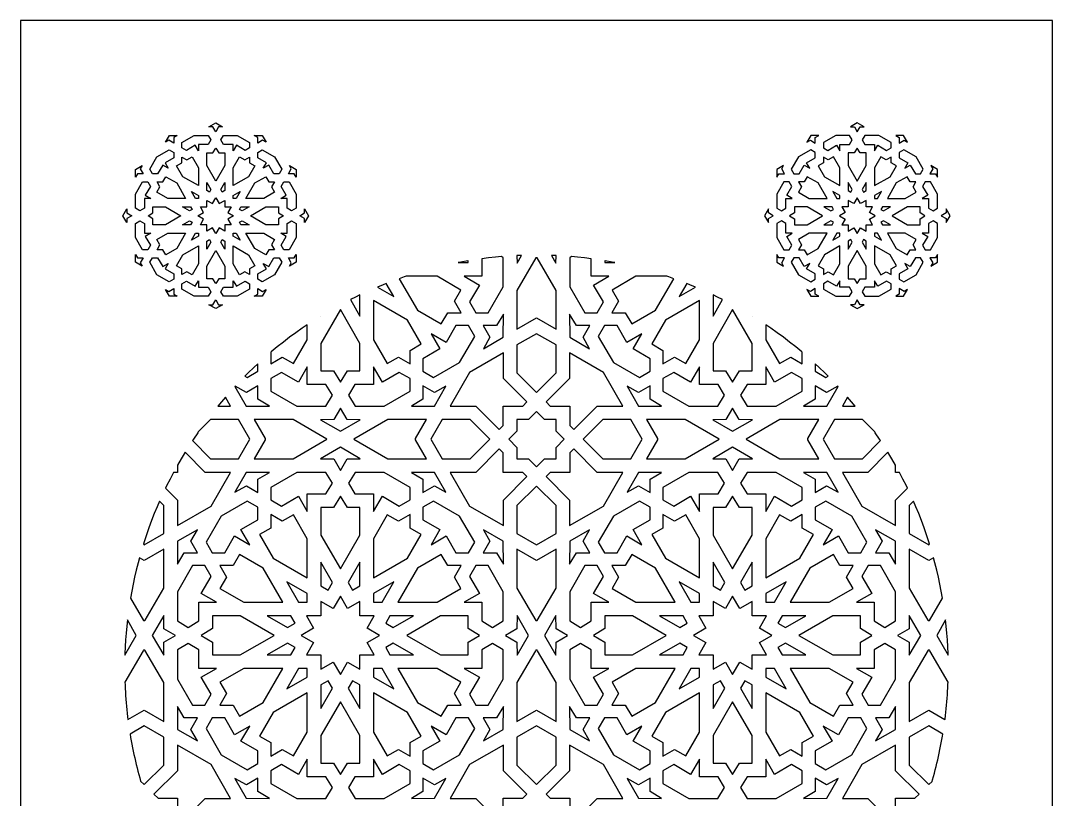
# Model space of a CAD drawing. Extents: x -302 to 302, y -785 to 785.
# Drawn here: x -302 to 302, y 328 to 785 of the extents above; entities that cross this region are included whole.
import ezdxf

# ---------------------------------------------------------------- set-up
doc = ezdxf.new("R2010")
doc.units = 0
doc.layers.add('LAYER_1', color=18, linetype='CONTINUOUS')

msp = doc.modelspace()

# ---------------------------------------------------------------- linework, layer by layer
at = {"layer": 'LAYER_1'}
for points in [[(-302.5, -785), (302.5, -785), (302.5, 785), (-302.5, 785)], [(-184.09, 722.7), (-186.42, 722.68), (-188.08, 719.81), (-189.74, 722.68), (-192.06, 722.7), (-188.08, 725)], [(184.09, 722.7), (186.42, 722.68), (188.08, 719.81), (189.74, 722.68), (192.06, 722.7), (188.08, 725)], [(-215.29, 717.71), (-210.68, 717.72), (-212.69, 716.53), (-212.69, 713.21), (-215.57, 714.87), (-217.59, 713.72)], [(-200.16, 711.91), (-205.3, 708.94), (-207.95, 710.47), (-207.95, 713.54), (-200.71, 717.72), (-192.63, 717.72), (-191, 715.05), (-192.62, 712.41), (-198.28, 712.41), (-198.28, 708.65)], [(-175.99, 711.91), (-177.88, 708.65), (-177.88, 712.41), (-183.54, 712.41), (-185.16, 715.05), (-183.52, 717.72), (-175.44, 717.72), (-168.2, 713.54), (-168.2, 710.47), (-170.86, 708.94)], [(-158.56, 713.72), (-160.59, 714.87), (-163.46, 713.21), (-163.46, 716.53), (-165.47, 717.72), (-160.86, 717.71)], [(158.56, 713.72), (160.59, 714.87), (163.46, 713.21), (163.46, 716.53), (165.47, 717.72), (160.86, 717.71)], [(175.99, 711.91), (177.88, 708.65), (177.88, 712.41), (183.54, 712.41), (185.16, 715.05), (183.52, 717.72), (175.44, 717.72), (168.2, 713.54), (168.2, 710.47), (170.86, 708.94)], [(200.16, 711.91), (205.3, 708.94), (207.95, 710.47), (207.95, 713.54), (200.71, 717.72), (192.63, 717.72), (191, 715.05), (192.62, 712.41), (198.28, 712.41), (198.28, 708.65)], [(215.29, 717.71), (210.68, 717.72), (212.69, 716.53), (212.69, 713.21), (215.57, 714.87), (217.59, 713.72)], [(-226.77, 697.84), (-222.58, 705.08), (-215.34, 709.27), (-212.69, 707.74), (-212.69, 704.66), (-217.82, 701.7), (-215.95, 698.45), (-219.2, 700.32), (-222.16, 695.19), (-225.24, 695.19)], [(-193.3, 700.03), (-193.3, 707.43), (-189.84, 707.43), (-188.08, 710.3), (-186.32, 707.43), (-182.85, 707.43), (-182.85, 700.03), (-188.08, 690.98)], [(-153.99, 695.19), (-156.96, 700.32), (-160.21, 698.45), (-158.33, 701.7), (-163.46, 704.66), (-163.46, 707.74), (-160.81, 709.27), (-153.57, 705.08), (-149.39, 697.84), (-150.92, 695.19)], [(153.99, 695.19), (156.96, 700.32), (160.21, 698.45), (158.33, 701.7), (163.46, 704.66), (163.46, 707.74), (160.81, 709.27), (153.57, 705.08), (149.39, 697.84), (150.92, 695.19)], [(193.3, 700.03), (193.3, 707.43), (189.84, 707.43), (188.08, 710.3), (186.32, 707.43), (182.85, 707.43), (182.85, 700.03), (188.08, 690.98)], [(226.77, 697.84), (222.58, 705.08), (215.34, 709.27), (212.69, 707.74), (212.69, 704.66), (217.82, 701.7), (215.95, 698.45), (219.2, 700.32), (222.16, 695.19), (225.24, 695.19)], [(-211.02, 699.88), (-207.95, 701.66), (-207.95, 705), (-205.05, 703.33), (-201.98, 705.11), (-198.28, 698.69), (-198.28, 688.25), (-207.33, 693.47)], [(-171.1, 703.33), (-168.2, 705), (-168.2, 701.66), (-165.13, 699.88), (-168.83, 693.47), (-177.88, 688.25), (-177.88, 698.69), (-174.17, 705.11)], [(171.1, 703.33), (168.2, 705), (168.2, 701.66), (165.13, 699.88), (168.83, 693.47), (177.88, 688.25), (177.88, 698.69), (174.17, 705.11)], [(211.02, 699.88), (207.95, 701.66), (207.95, 705), (205.05, 703.33), (201.98, 705.11), (198.28, 698.69), (198.28, 688.25), (207.33, 693.47)], [(-235.22, 693.18), (-235.21, 697.79), (-231.22, 700.09), (-232.37, 698.07), (-230.71, 695.19), (-234.03, 695.19)], [(-143.78, 698.07), (-144.93, 700.09), (-140.94, 697.79), (-140.93, 693.18), (-142.12, 695.19), (-145.44, 695.19)], [(143.78, 698.07), (144.93, 700.09), (140.94, 697.79), (140.93, 693.18), (142.12, 695.19), (145.44, 695.19)], [(235.22, 693.18), (235.21, 697.79), (231.22, 700.09), (232.37, 698.07), (230.71, 695.19), (234.03, 695.19)], [(-229.91, 680.78), (-229.91, 675.12), (-232.55, 673.5), (-235.22, 675.13), (-235.22, 683.21), (-231.04, 690.45), (-227.97, 690.45), (-226.44, 687.8), (-229.41, 682.66), (-226.15, 680.78)], [(-222.61, 684.48), (-220.83, 687.55), (-222.5, 690.45), (-219.16, 690.45), (-217.38, 693.52), (-210.97, 689.83), (-205.75, 680.78), (-216.19, 680.78)], [(-193.3, 685.37), (-193.3, 690.07), (-190.95, 686), (-191.81, 684.51)], [(-185.2, 686), (-182.85, 690.07), (-182.85, 685.37), (-184.34, 684.51)], [(-158.78, 693.52), (-157, 690.45), (-153.66, 690.45), (-155.33, 687.55), (-153.55, 684.48), (-159.96, 680.78), (-170.41, 680.78), (-165.18, 689.83)], [(-143.6, 673.5), (-146.24, 675.12), (-146.24, 680.78), (-150.01, 680.78), (-146.74, 682.66), (-149.71, 687.8), (-148.18, 690.45), (-145.11, 690.45), (-140.94, 683.21), (-140.94, 675.13)], [(143.6, 673.5), (146.24, 675.12), (146.24, 680.78), (150.01, 680.78), (146.74, 682.66), (149.71, 687.8), (148.18, 690.45), (145.11, 690.45), (140.94, 683.21), (140.94, 675.13)], [(158.78, 693.52), (157, 690.45), (153.66, 690.45), (155.33, 687.55), (153.55, 684.48), (159.96, 680.78), (170.41, 680.78), (165.18, 689.83)], [(185.2, 686), (182.85, 690.07), (182.85, 685.37), (184.34, 684.51)], [(193.3, 685.37), (193.3, 690.07), (190.95, 686), (191.81, 684.51)], [(222.61, 684.48), (220.83, 687.55), (222.5, 690.45), (219.16, 690.45), (217.38, 693.52), (210.97, 689.83), (205.75, 680.78), (216.19, 680.78)], [(229.91, 680.78), (229.91, 675.12), (232.55, 673.5), (235.22, 675.13), (235.22, 683.21), (231.04, 690.45), (227.97, 690.45), (226.44, 687.8), (229.41, 682.66), (226.15, 680.78)], [(-198.28, 680.78), (-200, 680.78), (-202.35, 684.85), (-198.28, 682.5)], [(-176.15, 680.78), (-177.88, 680.78), (-177.88, 682.5), (-173.8, 684.85)], [(176.15, 680.78), (177.88, 680.78), (177.88, 682.5), (173.8, 684.85)], [(198.28, 680.78), (200, 680.78), (202.35, 684.85), (198.28, 682.5)], [(-182.85, 665.35), (-182.85, 661.53), (-186.16, 663.44), (-188.08, 660.13), (-189.99, 663.44), (-193.3, 661.53), (-193.3, 665.35), (-197.12, 665.35), (-195.21, 668.66), (-198.52, 670.58), (-195.21, 672.49), (-197.12, 675.8), (-193.3, 675.8), (-193.3, 679.62), (-189.99, 677.71), (-188.08, 681.02), (-186.16, 677.71), (-182.85, 679.62), (-182.85, 675.8), (-179.03, 675.8), (-180.94, 672.49), (-177.63, 670.58), (-180.94, 668.66), (-179.03, 665.35)], [(182.85, 665.35), (182.85, 661.53), (186.16, 663.44), (188.08, 660.13), (189.99, 663.44), (193.3, 661.53), (193.3, 665.35), (197.12, 665.35), (195.21, 668.66), (198.52, 670.58), (195.21, 672.49), (197.12, 675.8), (193.3, 675.8), (193.3, 679.62), (189.99, 677.71), (188.08, 681.02), (186.16, 677.71), (182.85, 679.62), (182.85, 675.8), (179.03, 675.8), (180.94, 672.49), (177.63, 670.58), (180.94, 668.66), (179.03, 665.35)], [(-240.18, 672.24), (-237.31, 670.58), (-240.18, 668.92), (-240.2, 666.58), (-242.5, 670.58), (-240.2, 674.57)], [(-217.53, 665.35), (-224.93, 665.35), (-224.93, 668.82), (-227.8, 670.58), (-224.93, 672.34), (-224.93, 675.8), (-217.53, 675.8), (-208.48, 670.58)], [(-203.5, 673.45), (-207.57, 675.8), (-202.87, 675.8), (-202.01, 674.31)], [(-172.65, 673.45), (-174.14, 674.31), (-173.28, 675.8), (-168.58, 675.8)], [(-151.22, 668.82), (-151.22, 665.35), (-158.63, 665.35), (-167.67, 670.58), (-158.63, 675.8), (-151.22, 675.8), (-151.22, 672.34), (-148.36, 670.58)], [(-135.97, 672.24), (-135.95, 674.57), (-133.65, 670.58), (-135.95, 666.58), (-135.97, 668.92), (-138.85, 670.58)], [(135.97, 672.24), (135.95, 674.57), (133.65, 670.58), (135.95, 666.58), (135.97, 668.92), (138.85, 670.58)], [(151.22, 668.82), (151.22, 665.35), (158.63, 665.35), (167.67, 670.58), (158.63, 675.8), (151.22, 675.8), (151.22, 672.34), (148.36, 670.58)], [(172.65, 673.45), (174.14, 674.31), (173.28, 675.8), (168.58, 675.8)], [(203.5, 673.45), (207.57, 675.8), (202.87, 675.8), (202.01, 674.31)], [(217.53, 665.35), (224.93, 665.35), (224.93, 668.82), (227.8, 670.58), (224.93, 672.34), (224.93, 675.8), (217.53, 675.8), (208.48, 670.58)], [(240.18, 672.24), (237.31, 670.58), (240.18, 668.92), (240.2, 666.58), (242.5, 670.58), (240.2, 674.57)], [(-229.41, 658.49), (-226.44, 653.35), (-227.97, 650.7), (-231.04, 650.7), (-235.22, 657.94), (-235.22, 666.02), (-232.55, 667.66), (-229.91, 666.03), (-229.91, 660.37), (-226.15, 660.37)], [(-207.57, 665.35), (-203.5, 667.7), (-202.01, 666.84), (-202.87, 665.35)], [(-173.28, 665.35), (-174.14, 666.84), (-172.65, 667.7), (-168.58, 665.35)], [(-143.6, 667.66), (-140.94, 666.02), (-140.94, 657.94), (-145.11, 650.7), (-148.18, 650.7), (-149.71, 653.35), (-146.74, 658.49), (-150.01, 660.37), (-146.24, 660.37), (-146.24, 666.03)], [(143.6, 667.66), (140.94, 666.02), (140.94, 657.94), (145.11, 650.7), (148.18, 650.7), (149.71, 653.35), (146.74, 658.49), (150.01, 660.37), (146.24, 660.37), (146.24, 666.03)], [(173.28, 665.35), (174.14, 666.84), (172.65, 667.7), (168.58, 665.35)], [(207.57, 665.35), (203.5, 667.7), (202.01, 666.84), (202.87, 665.35)], [(229.41, 658.49), (226.44, 653.35), (227.97, 650.7), (231.04, 650.7), (235.22, 657.94), (235.22, 666.02), (232.55, 667.66), (229.91, 666.03), (229.91, 660.37), (226.15, 660.37)], [(-219.16, 650.7), (-222.5, 650.7), (-220.83, 653.6), (-222.61, 656.67), (-216.19, 660.37), (-205.75, 660.37), (-210.97, 651.33), (-217.38, 647.63)], [(-200, 660.37), (-198.28, 660.37), (-198.28, 658.65), (-202.35, 656.3)], [(-177.88, 658.65), (-177.88, 660.37), (-176.15, 660.37), (-173.8, 656.3)], [(-157, 650.7), (-158.78, 647.63), (-165.18, 651.33), (-170.41, 660.37), (-159.96, 660.37), (-153.55, 656.67), (-155.33, 653.6), (-153.66, 650.7)], [(157, 650.7), (158.78, 647.63), (165.18, 651.33), (170.41, 660.37), (159.96, 660.37), (153.55, 656.67), (155.33, 653.6), (153.66, 650.7)], [(177.88, 658.65), (177.88, 660.37), (176.15, 660.37), (173.8, 656.3)], [(200, 660.37), (198.28, 660.37), (198.28, 658.65), (202.35, 656.3)], [(219.16, 650.7), (222.5, 650.7), (220.83, 653.6), (222.61, 656.67), (216.19, 660.37), (205.75, 660.37), (210.97, 651.33), (217.38, 647.63)], [(-191.81, 656.64), (-190.95, 655.15), (-193.3, 651.08), (-193.3, 655.78)], [(-185.2, 655.15), (-184.34, 656.64), (-182.85, 655.78), (-182.85, 651.08)], [(185.2, 655.15), (184.34, 656.64), (182.85, 655.78), (182.85, 651.08)], [(191.81, 656.64), (190.95, 655.15), (193.3, 651.08), (193.3, 655.78)], [(-234.03, 645.96), (-230.71, 645.96), (-232.37, 643.09), (-231.22, 641.06), (-235.21, 643.36), (-235.22, 647.97)], [(-198.28, 642.46), (-201.98, 636.05), (-205.05, 637.83), (-207.95, 636.15), (-207.95, 639.5), (-211.02, 641.28), (-207.33, 647.68), (-198.28, 652.91)], [(-186.32, 633.72), (-188.08, 630.86), (-189.84, 633.72), (-193.3, 633.72), (-193.3, 641.13), (-188.08, 650.17), (-182.85, 641.13), (-182.85, 633.72)], [(-165.13, 641.28), (-168.2, 639.5), (-168.2, 636.15), (-171.1, 637.83), (-174.17, 636.05), (-177.88, 642.46), (-177.88, 652.91), (-168.83, 647.68)], [(-144.93, 641.06), (-143.78, 643.09), (-145.44, 645.96), (-142.12, 645.96), (-140.93, 647.97), (-140.94, 643.36)], [(-11.46, 647.27), (-11.41, 642.88), (-8.83, 647.37)], [(8.83, 647.37), (11.41, 642.88), (11.46, 647.27)], [(144.93, 641.06), (143.78, 643.09), (145.44, 645.96), (142.12, 645.96), (140.93, 647.97), (140.94, 643.36)], [(165.13, 641.28), (168.2, 639.5), (168.2, 636.15), (171.1, 637.83), (174.17, 636.05), (177.88, 642.46), (177.88, 652.91), (168.83, 647.68)], [(186.32, 633.72), (188.08, 630.86), (189.84, 633.72), (193.3, 633.72), (193.3, 641.13), (188.08, 650.17), (182.85, 641.13), (182.85, 633.72)], [(198.28, 642.46), (201.98, 636.05), (205.05, 637.83), (207.95, 636.15), (207.95, 639.5), (211.02, 641.28), (207.33, 647.68), (198.28, 652.91)], [(234.03, 645.96), (230.71, 645.96), (232.37, 643.09), (231.22, 641.06), (235.21, 643.36), (235.22, 647.97)], [(-217.82, 639.46), (-212.69, 636.49), (-212.69, 633.42), (-215.34, 631.89), (-222.58, 636.07), (-226.77, 643.31), (-225.24, 645.96), (-222.16, 645.96), (-219.2, 640.83), (-215.95, 642.71)], [(-150.92, 645.96), (-149.39, 643.31), (-153.57, 636.07), (-160.81, 631.89), (-163.46, 633.42), (-163.46, 636.49), (-158.33, 639.46), (-160.21, 642.71), (-156.96, 640.83), (-153.99, 645.96)], [(-40.07, 643.11), (-40.08, 644.19), (-40.34, 644.15), (-44.46, 643.41), (-46.01, 643.11)], [(-32.1, 645.4), (-32.1, 635.13), (-42.39, 635.13), (-33.47, 629.98), (-39.21, 620.05), (-35.56, 613.73), (-28.25, 613.73), (-19.45, 628.99), (-19.45, 646.02), (-20.5, 646.67), (-23.98, 646.35), (-28.05, 645.91)], [(-11.49, 604.05), (0, 610.68), (11.49, 604.05), (11.49, 626.86), (0.4, 645.95), (-0.4, 645.95), (-11.49, 626.86)], [(35.56, 613.73), (39.21, 620.05), (33.47, 629.98), (42.39, 635.13), (32.1, 635.13), (32.1, 645.4), (28.05, 645.91), (23.98, 646.35), (20.5, 646.67), (19.45, 646.02), (19.45, 628.99), (28.25, 613.73)], [(46.01, 643.11), (44.46, 643.41), (40.34, 644.15), (40.08, 644.19), (40.07, 643.11)], [(150.92, 645.96), (149.39, 643.31), (153.57, 636.07), (160.81, 631.89), (163.46, 633.42), (163.46, 636.49), (158.33, 639.46), (160.21, 642.71), (156.96, 640.83), (153.99, 645.96)], [(217.82, 639.46), (212.69, 636.49), (212.69, 633.42), (215.34, 631.89), (222.58, 636.07), (226.77, 643.31), (225.24, 645.96), (222.16, 645.96), (219.2, 640.83), (215.95, 642.71)], [(-191, 626.1), (-192.63, 623.44), (-200.71, 623.43), (-207.95, 627.61), (-207.95, 630.68), (-205.3, 632.21), (-200.16, 629.24), (-198.28, 632.51), (-198.28, 628.74), (-192.62, 628.74)], [(-185.16, 626.1), (-183.54, 628.74), (-177.88, 628.74), (-177.88, 632.51), (-175.99, 629.24), (-170.86, 632.21), (-168.2, 630.68), (-168.2, 627.61), (-175.44, 623.43), (-183.52, 623.44)], [(-93.28, 628.79), (-83.64, 623.23), (-88.07, 630.9), (-89.92, 630.18)], [(-58.34, 635.13), (-76.39, 635.13), (-77.57, 634.74), (-80.49, 633.72), (-69.82, 615.25), (-55.87, 607.19), (-52.09, 613.73), (-44.23, 613.73), (-48.16, 620.54), (-44.37, 627.07)], [(69.82, 615.25), (80.49, 633.72), (77.57, 634.74), (76.39, 635.13), (58.34, 635.13), (44.37, 627.07), (48.16, 620.54), (44.23, 613.73), (52.09, 613.73), (55.87, 607.19)], [(93.28, 628.79), (89.92, 630.18), (88.07, 630.9), (83.64, 623.23)], [(185.16, 626.1), (183.54, 628.74), (177.88, 628.74), (177.88, 632.51), (175.99, 629.24), (170.86, 632.21), (168.2, 630.68), (168.2, 627.61), (175.44, 623.43), (183.52, 623.44)], [(191, 626.1), (192.63, 623.44), (200.71, 623.43), (207.95, 627.61), (207.95, 630.68), (205.3, 632.21), (200.16, 629.24), (198.28, 632.51), (198.28, 628.74), (192.62, 628.74)], [(-215.29, 623.44), (-217.59, 627.43), (-215.57, 626.28), (-212.69, 627.94), (-212.69, 624.62), (-210.68, 623.43)], [(-160.86, 623.44), (-165.47, 623.43), (-163.46, 624.62), (-163.46, 627.94), (-160.59, 626.28), (-158.56, 627.43)], [(-103.52, 624.22), (-106.16, 622.95), (-109.13, 621.47), (-103.52, 611.75)], [(103.52, 624.22), (103.52, 611.75), (109.13, 621.47), (106.16, 622.95)], [(160.86, 623.44), (165.47, 623.43), (163.46, 624.62), (163.46, 627.94), (160.59, 626.28), (158.56, 627.43)], [(215.29, 623.44), (217.59, 627.43), (215.57, 626.28), (212.69, 627.94), (212.69, 624.62), (210.68, 623.43)], [(-186.42, 618.47), (-184.09, 618.45), (-188.08, 616.15), (-192.06, 618.45), (-189.74, 618.47), (-188.08, 621.34)], [(-87.48, 583.96), (-80.95, 587.74), (-74.14, 583.81), (-74.14, 591.68), (-67.61, 595.46), (-75.66, 609.41), (-95.55, 620.89), (-95.55, 597.93)], [(80.95, 587.74), (87.48, 583.96), (95.55, 597.93), (95.55, 620.89), (75.66, 609.41), (67.61, 595.46), (74.14, 591.68), (74.14, 583.81)], [(186.42, 618.47), (184.09, 618.45), (188.08, 616.15), (192.06, 618.45), (189.74, 618.47), (188.08, 621.34)], [(-103.52, 579.66), (-103.52, 595.79), (-115, 615.68), (-126.48, 595.79), (-126.48, 579.66), (-119.09, 579.67), (-115, 573.01), (-110.91, 579.67)], [(-126.47, 611.77), (-126.48, 611.76), (-126.48, 611.75)], [(-23.41, 606.22), (-31.23, 606.22), (-27.32, 599.45), (-31.15, 592.68), (-19.47, 599.43), (-19.43, 612.94)], [(23.41, 606.22), (19.43, 612.94), (19.47, 599.43), (31.15, 592.68), (27.32, 599.45), (31.23, 606.22)], [(103.52, 595.79), (103.52, 579.66), (110.91, 579.67), (115, 573.01), (119.09, 579.67), (126.48, 579.66), (126.48, 595.79), (115, 615.68)], [(126.48, 611.76), (126.47, 611.77), (126.48, 611.75)], [(-151.99, 593.71), (-155.53, 590.79), (-155.87, 590.5), (-155.87, 583.81), (-149.06, 587.74), (-142.53, 583.96), (-134.46, 597.93), (-134.46, 606.64), (-137.35, 604.68), (-141.08, 602.05), (-144.77, 599.34), (-148.4, 596.56)], [(-36.24, 599.9), (-39.89, 606.22), (-47.21, 606.22), (-52.95, 596.3), (-61.84, 601.43), (-56.71, 592.54), (-66.64, 586.8), (-66.64, 579.48), (-60.31, 575.83), (-45.06, 584.64)], [(60.31, 575.83), (66.64, 579.48), (66.64, 586.8), (56.71, 592.54), (61.84, 601.43), (52.95, 596.3), (47.21, 606.22), (39.89, 606.22), (36.24, 599.9), (45.06, 584.64)], [(134.46, 606.64), (134.46, 597.93), (142.53, 583.96), (149.06, 587.74), (155.87, 583.81), (155.87, 590.5), (155.53, 590.79), (151.99, 593.71), (148.4, 596.56), (144.77, 599.34), (141.08, 602.05), (137.35, 604.68)], [(11.49, 594.84), (0, 601.47), (-11.49, 594.84), (-11.49, 578.54), (0, 567.07), (11.49, 578.54)], [(-19.48, 547.67), (-19.48, 559.06), (-8.08, 559.06), (-5.66, 561.48), (-19.44, 575.26), (-19.44, 590.23), (-39.22, 578.8), (-50.65, 559.03), (-35.67, 559.03), (-21.89, 545.25)], [(5.66, 561.48), (8.08, 559.06), (19.48, 559.06), (19.48, 547.67), (21.89, 545.25), (35.67, 559.03), (50.65, 559.03), (39.22, 578.8), (19.44, 590.23), (19.44, 575.26)], [(-163.37, 579.48), (-163.37, 583.88), (-165.82, 581.62), (-169.13, 578.43), (-170.98, 576.58), (-169.69, 575.83)], [(-139.61, 573.05), (-149.54, 578.8), (-155.87, 575.15), (-155.87, 567.83), (-140.61, 559.03), (-123.58, 559.04), (-119.68, 565.38), (-123.55, 571.68), (-134.46, 571.68), (-134.46, 581.97)], [(-89.4, 559.03), (-74.14, 567.83), (-74.14, 575.15), (-80.46, 578.8), (-90.39, 573.05), (-95.55, 581.97), (-95.55, 571.68), (-106.46, 571.68), (-110.32, 565.38), (-106.43, 559.04)], [(89.4, 559.03), (106.43, 559.04), (110.32, 565.38), (106.46, 571.68), (95.55, 571.68), (95.55, 581.97), (90.39, 573.05), (80.46, 578.8), (74.14, 575.15), (74.14, 567.83)], [(140.61, 559.03), (155.87, 567.83), (155.87, 575.15), (149.54, 578.8), (139.61, 573.05), (134.46, 581.97), (134.46, 571.68), (123.55, 571.68), (119.68, 565.38), (123.58, 559.04)], [(163.37, 579.48), (169.69, 575.83), (170.98, 576.58), (169.13, 578.43), (165.82, 581.62), (163.37, 583.88)], [(-156.66, 559.02), (-163.37, 562.99), (-163.37, 570.82), (-170.15, 566.91), (-176.72, 570.62), (-176.8, 570.54), (-170.16, 559.05)], [(-66.64, 570.82), (-66.64, 562.99), (-73.35, 559.02), (-59.84, 559.05), (-53.09, 570.74), (-59.86, 566.91)], [(59.84, 559.05), (73.35, 559.02), (66.64, 562.99), (66.64, 570.82), (59.86, 566.91), (53.09, 570.74)], [(156.66, 559.02), (170.16, 559.05), (176.8, 570.54), (176.72, 570.62), (170.15, 566.91), (163.37, 570.82), (163.37, 562.99)], [(-184.75, 561.57), (-186.85, 559.03), (-179.36, 559.03), (-182.41, 564.3)], [(179.36, 559.03), (186.85, 559.03), (184.75, 561.57), (182.41, 564.3)], [(-103.31, 551.01), (-111.09, 551.08), (-115, 557.86), (-118.92, 551.08), (-126.69, 551.01), (-115, 544.27)], [(111.09, 551.08), (103.31, 551.01), (115, 544.27), (126.69, 551.01), (118.92, 551.08), (115, 557.86)], [(-191.07, 551.1), (-198.3, 543.87), (-198.64, 543.39), (-201.2, 539.62), (-201.74, 538.78), (-191.07, 528.1), (-174.77, 528.1), (-168.13, 539.6), (-174.77, 551.11)], [(-159.14, 540), (-159.05, 539.6), (-159.14, 539.21), (-165.56, 528.1), (-142.75, 528.09), (-122.95, 539.6), (-142.75, 551.11), (-165.56, 551.1)], [(-107.06, 539.6), (-87.26, 528.09), (-64.45, 528.1), (-70.86, 539.21), (-70.96, 539.6), (-70.86, 540), (-64.45, 551.1), (-87.26, 551.11)], [(-61.88, 539.6), (-55.23, 528.1), (-38.93, 528.1), (-27.44, 539.6), (-38.93, 551.1), (-55.23, 551.11)], [(-11.46, 534.84), (-11.46, 528.12), (-4.74, 528.12), (0, 523.39), (4.74, 528.12), (11.46, 528.12), (11.46, 534.84), (16.2, 539.6), (11.46, 544.36), (11.46, 551.09), (4.74, 551.09), (0, 555.81), (-4.74, 551.09), (-11.46, 551.09), (-11.46, 544.36), (-16.2, 539.6)], [(38.93, 551.1), (27.44, 539.6), (38.93, 528.1), (55.23, 528.1), (61.88, 539.6), (55.23, 551.11)], [(64.45, 551.1), (70.86, 540), (70.96, 539.6), (70.86, 539.21), (64.45, 528.1), (87.26, 528.09), (107.06, 539.6), (87.26, 551.11)], [(165.56, 528.1), (159.14, 539.21), (159.05, 539.6), (159.14, 540), (165.56, 551.1), (142.75, 551.11), (122.95, 539.6), (142.75, 528.09)], [(201.74, 538.78), (201.2, 539.62), (198.64, 543.39), (198.3, 543.87), (191.07, 551.1), (174.77, 551.11), (168.13, 539.6), (174.77, 528.1), (191.07, 528.1)], [(-118.92, 528.12), (-115, 521.35), (-111.09, 528.12), (-103.31, 528.19), (-115, 534.93), (-126.69, 528.19)], [(-5.66, 517.72), (-8.08, 520.14), (-19.48, 520.14), (-19.48, 531.54), (-21.89, 533.96), (-35.67, 520.18), (-50.65, 520.18), (-39.22, 500.4), (-19.44, 488.97), (-19.44, 503.94)], [(19.44, 503.94), (19.44, 488.97), (39.22, 500.4), (50.65, 520.18), (35.67, 520.18), (21.89, 533.96), (19.48, 531.54), (19.48, 520.14), (8.08, 520.14), (5.66, 517.72)], [(115, 521.35), (118.92, 528.12), (126.69, 528.19), (115, 534.93), (103.31, 528.19), (111.09, 528.12)], [(-214.91, 516.21), (-216.91, 512.21), (-217.53, 510.91), (-210.57, 503.94), (-210.57, 488.97), (-190.79, 500.4), (-179.36, 520.18), (-194.33, 520.18), (-206.09, 531.93), (-208.4, 528.07), (-210.53, 524.35), (-210.53, 520.14), (-212.85, 520.14)], [(214.91, 516.21), (212.85, 520.14), (210.53, 520.14), (210.53, 524.35), (208.4, 528.07), (206.09, 531.93), (194.33, 520.18), (179.36, 520.18), (190.79, 500.4), (210.57, 488.97), (210.57, 503.94), (217.53, 510.91), (216.91, 512.21)], [(-163.37, 516.21), (-156.66, 520.18), (-170.16, 520.15), (-176.91, 508.47), (-170.15, 512.3), (-163.37, 508.39)], [(-134.46, 507.52), (-123.55, 507.52), (-119.68, 513.82), (-123.58, 520.17), (-140.61, 520.17), (-155.87, 511.37), (-155.87, 504.06), (-149.54, 500.4), (-139.61, 506.15), (-134.46, 497.23)], [(-90.39, 506.15), (-80.46, 500.4), (-74.14, 504.06), (-74.14, 511.37), (-89.4, 520.17), (-106.43, 520.17), (-110.32, 513.82), (-106.46, 507.52), (-95.55, 507.52), (-95.55, 497.23)], [(-59.86, 512.3), (-53.09, 508.47), (-59.84, 520.15), (-73.35, 520.18), (-66.64, 516.21), (-66.64, 508.39)], [(66.64, 516.21), (73.35, 520.18), (59.84, 520.15), (53.09, 508.47), (59.86, 512.3), (66.64, 508.39)], [(80.46, 500.4), (90.39, 506.15), (95.55, 497.23), (95.55, 507.52), (106.46, 507.52), (110.32, 513.82), (106.43, 520.17), (89.4, 520.17), (74.14, 511.37), (74.14, 504.06)], [(123.58, 520.17), (119.68, 513.82), (123.55, 507.52), (134.46, 507.52), (134.46, 497.23), (139.61, 506.15), (149.54, 500.4), (155.87, 504.06), (155.87, 511.37), (140.61, 520.17)], [(170.15, 512.3), (176.91, 508.47), (170.16, 520.15), (156.66, 520.18), (163.37, 516.21), (163.37, 508.39)], [(0, 512.14), (-11.49, 500.66), (-11.49, 484.37), (0, 477.74), (11.49, 484.37), (11.49, 500.66)], [(-227.26, 487.74), (-228.7, 483.61), (-230.06, 479.48), (-230.51, 478.03), (-230.01, 477.74), (-218.52, 484.37), (-218.52, 500.66), (-221.08, 503.22), (-222.45, 500.05), (-224.14, 495.96), (-225.74, 491.86)], [(-169.69, 503.37), (-184.95, 494.56), (-193.76, 479.3), (-190.11, 472.98), (-182.8, 472.98), (-177.05, 482.91), (-168.16, 477.77), (-173.3, 486.66), (-163.37, 492.4), (-163.37, 499.72)], [(-119.09, 499.53), (-126.48, 499.54), (-126.48, 483.41), (-115, 463.53), (-103.52, 483.41), (-103.52, 499.54), (-110.91, 499.53), (-115, 506.2)], [(-60.31, 503.37), (-66.64, 499.72), (-66.64, 492.4), (-56.71, 486.66), (-61.84, 477.77), (-52.95, 482.91), (-47.21, 472.98), (-39.89, 472.98), (-36.24, 479.3), (-45.06, 494.56)], [(56.71, 486.66), (66.64, 492.4), (66.64, 499.72), (60.31, 503.37), (45.06, 494.56), (36.24, 479.3), (39.89, 472.98), (47.21, 472.98), (52.95, 482.91), (61.84, 477.77)], [(103.52, 483.41), (115, 463.53), (126.48, 483.41), (126.48, 499.54), (119.09, 499.53), (115, 506.2), (110.91, 499.53), (103.52, 499.54)], [(177.05, 482.91), (182.8, 472.98), (190.11, 472.98), (193.76, 479.3), (184.95, 494.56), (169.69, 503.37), (163.37, 499.72), (163.37, 492.4), (173.3, 486.66), (168.16, 477.77)], [(230.01, 477.74), (230.51, 478.03), (230.06, 479.48), (228.7, 483.61), (227.26, 487.74), (225.74, 491.86), (224.14, 495.96), (222.45, 500.05), (221.08, 503.22), (218.52, 500.66), (218.52, 484.37)], [(-154.35, 469.8), (-134.46, 458.32), (-134.46, 481.28), (-142.53, 495.24), (-149.06, 491.46), (-155.87, 495.39), (-155.87, 487.53), (-162.4, 483.74)], [(-74.14, 487.53), (-74.14, 495.39), (-80.95, 491.46), (-87.48, 495.24), (-95.55, 481.28), (-95.55, 458.32), (-75.66, 469.8), (-67.61, 483.74)], [(95.55, 458.32), (95.55, 481.28), (87.48, 495.24), (80.95, 491.46), (74.14, 495.39), (74.14, 487.53), (67.61, 483.74), (75.66, 469.8)], [(134.46, 481.28), (134.46, 458.32), (154.35, 469.8), (162.4, 483.74), (155.87, 487.53), (155.87, 495.39), (149.06, 491.46), (142.53, 495.24)], [(-198.78, 472.98), (-202.69, 479.75), (-198.86, 486.52), (-210.54, 479.77), (-210.57, 466.27), (-206.6, 472.98)], [(-23.41, 472.98), (-19.43, 466.27), (-19.47, 479.77), (-31.15, 486.52), (-27.32, 479.75), (-31.23, 472.98)], [(19.47, 479.77), (19.43, 466.27), (23.41, 472.98), (31.23, 472.98), (27.32, 479.75), (31.15, 486.52)], [(202.69, 479.75), (198.78, 472.98), (206.6, 472.98), (210.57, 466.27), (210.54, 479.77), (198.86, 486.52)], [(-238.09, 446.47), (-230.41, 433.25), (-229.61, 433.25), (-229.41, 433.6), (-218.51, 452.34), (-218.52, 475.15), (-230.01, 468.52), (-232.83, 470.15), (-233.67, 467.05), (-234.71, 462.91), (-235.67, 458.77), (-236.56, 454.63), (-237.37, 450.5)], [(-177.92, 465.48), (-185.78, 465.48), (-181.85, 458.67), (-185.63, 452.14), (-171.67, 444.07), (-148.71, 444.07), (-160.19, 463.96), (-174.14, 472.01)], [(-44.23, 465.48), (-52.09, 465.48), (-55.87, 472.01), (-69.82, 463.96), (-81.3, 444.07), (-58.34, 444.07), (-44.37, 452.14), (-48.16, 458.67)], [(-0.4, 433.25), (0.4, 433.25), (11.49, 452.34), (11.49, 475.15), (0, 468.52), (-11.49, 475.15), (-11.49, 452.34)], [(52.09, 465.48), (44.23, 465.48), (48.16, 458.67), (44.37, 452.14), (58.34, 444.07), (81.3, 444.07), (69.82, 463.96), (55.87, 472.01)], [(148.71, 444.07), (171.67, 444.07), (185.63, 452.14), (181.85, 458.67), (185.78, 465.48), (177.92, 465.48), (174.14, 472.01), (160.19, 463.96)], [(234.71, 462.91), (233.67, 467.05), (232.83, 470.15), (230.01, 468.52), (218.52, 475.15), (218.51, 452.34), (229.41, 433.6), (229.61, 433.25), (230.41, 433.25), (238.09, 446.47), (237.37, 450.5), (236.56, 454.63), (235.67, 458.77)], [(-126.48, 453.71), (-122.13, 451.19), (-119.61, 455.55), (-126.48, 467.46)], [(-103.52, 453.71), (-103.52, 467.46), (-110.4, 455.55), (-107.88, 451.19)], [(103.52, 453.71), (107.88, 451.19), (110.4, 455.55), (103.52, 467.46)], [(126.48, 467.46), (119.61, 455.55), (122.13, 451.19), (126.48, 453.71)], [(-201.76, 465.48), (-210.56, 450.22), (-210.56, 433.18), (-204.22, 429.29), (-197.91, 433.16), (-197.91, 444.07), (-187.62, 444.07), (-196.54, 449.22), (-190.8, 459.15), (-194.45, 465.48)], [(-33.47, 449.22), (-42.39, 444.07), (-32.1, 444.07), (-32.1, 433.16), (-25.79, 429.29), (-19.45, 433.18), (-19.45, 450.22), (-28.25, 465.48), (-35.56, 465.48), (-39.21, 459.15)], [(32.1, 433.16), (32.1, 444.07), (42.39, 444.07), (33.47, 449.22), (39.21, 459.15), (35.56, 465.48), (28.25, 465.48), (19.45, 450.22), (19.45, 433.18), (25.79, 429.29)], [(187.62, 444.07), (197.91, 444.07), (197.91, 433.16), (204.22, 429.29), (210.56, 433.18), (210.56, 450.22), (201.76, 465.48), (194.45, 465.48), (190.8, 459.15), (196.54, 449.22)], [(-139.49, 444.07), (-134.46, 444.07), (-134.46, 449.1), (-146.37, 455.98)], [(-95.55, 444.07), (-90.51, 444.07), (-83.64, 455.98), (-95.55, 449.1)], [(95.55, 449.1), (83.64, 455.98), (90.51, 444.07), (95.55, 444.07)], [(134.46, 449.1), (134.46, 444.07), (139.49, 444.07), (146.37, 455.98)], [(-126.48, 413.13), (-126.48, 404.73), (-119.21, 408.93), (-115, 401.65), (-110.8, 408.93), (-103.52, 404.73), (-103.52, 413.13), (-95.12, 413.13), (-99.32, 420.41), (-92.04, 424.61), (-99.32, 428.82), (-95.12, 436.09), (-103.52, 436.09), (-103.52, 444.5), (-110.8, 440.3), (-115, 447.57), (-119.21, 440.3), (-126.48, 444.5), (-126.48, 436.09), (-134.89, 436.09), (-130.69, 428.82), (-137.96, 424.61), (-130.69, 420.41), (-134.89, 413.13)], [(95.12, 413.13), (103.52, 413.13), (103.52, 404.73), (110.8, 408.93), (115, 401.65), (119.21, 408.93), (126.48, 404.73), (126.48, 413.13), (134.89, 413.13), (130.69, 420.41), (137.96, 424.61), (130.69, 428.82), (134.89, 436.09), (126.48, 436.09), (126.48, 444.5), (119.21, 440.3), (115, 447.57), (110.8, 440.3), (103.52, 444.5), (103.52, 436.09), (95.12, 436.09), (99.32, 428.82), (92.04, 424.61), (99.32, 420.41)], [(-218.6, 412.9), (-218.51, 420.7), (-211.74, 424.61), (-218.51, 428.53), (-218.6, 436.33), (-225.32, 424.61)], [(-189.93, 436.09), (-189.92, 428.7), (-196.59, 424.61), (-189.92, 420.52), (-189.93, 413.13), (-173.8, 413.13), (-153.92, 424.61), (-173.8, 436.09)], [(-145.94, 429.22), (-141.58, 431.74), (-144.1, 436.09), (-157.85, 436.09)], [(-88.42, 431.74), (-84.07, 429.22), (-72.16, 436.09), (-85.91, 436.09)], [(-40.07, 413.13), (-40.08, 420.52), (-33.42, 424.61), (-40.08, 428.7), (-40.07, 436.09), (-56.2, 436.09), (-76.09, 424.61), (-56.2, 413.13)], [(-11.49, 428.53), (-18.27, 424.61), (-11.49, 420.7), (-11.41, 412.9), (-4.69, 424.61), (-11.41, 436.33)], [(11.49, 428.53), (11.41, 436.33), (4.69, 424.61), (11.41, 412.9), (11.49, 420.7), (18.27, 424.61)], [(56.2, 413.13), (76.09, 424.61), (56.2, 436.09), (40.07, 436.09), (40.08, 428.7), (33.42, 424.61), (40.08, 420.52), (40.07, 413.13)], [(84.07, 429.22), (88.42, 431.74), (85.91, 436.09), (72.16, 436.09)], [(144.1, 436.09), (141.58, 431.74), (145.94, 429.22), (157.85, 436.09)], [(173.8, 413.13), (189.93, 413.13), (189.92, 420.52), (196.59, 424.61), (189.92, 428.7), (189.93, 436.09), (173.8, 436.09), (153.92, 424.61)], [(218.51, 420.7), (218.6, 412.9), (225.32, 424.61), (218.6, 436.33), (218.51, 428.53), (211.74, 424.61)], [(-239.91, 433.7), (-240.31, 430.02), (-240.68, 425.97), (-240.98, 421.94), (-241.21, 417.93), (-241.37, 413.94), (-241.4, 412.94), (-234.69, 424.61)], [(241.4, 412.94), (241.37, 413.94), (241.21, 417.93), (240.98, 421.94), (240.68, 425.97), (240.31, 430.02), (239.91, 433.7), (234.69, 424.61)], [(-196.54, 400), (-187.62, 405.15), (-197.91, 405.15), (-197.91, 416.06), (-204.22, 419.93), (-210.56, 416.04), (-210.56, 399.01), (-201.76, 383.75), (-194.45, 383.75), (-190.8, 390.07)], [(-145.94, 420), (-157.85, 413.13), (-144.1, 413.13), (-141.58, 417.49)], [(-84.07, 420), (-88.42, 417.49), (-85.91, 413.13), (-72.16, 413.13)], [(-33.47, 400), (-39.21, 390.07), (-35.56, 383.75), (-28.25, 383.75), (-19.45, 399.01), (-19.45, 416.04), (-25.79, 419.93), (-32.1, 416.06), (-32.1, 405.15), (-42.39, 405.15)], [(39.21, 390.07), (33.47, 400), (42.39, 405.15), (32.1, 405.15), (32.1, 416.06), (25.79, 419.93), (19.45, 416.04), (19.45, 399.01), (28.25, 383.75), (35.56, 383.75)], [(88.42, 417.49), (84.07, 420), (72.16, 413.13), (85.91, 413.13)], [(141.58, 417.49), (144.1, 413.13), (157.85, 413.13), (145.94, 420)], [(197.91, 405.15), (187.62, 405.15), (196.54, 400), (190.8, 390.07), (194.45, 383.75), (201.76, 383.75), (210.56, 399.01), (210.56, 416.04), (204.22, 419.93), (197.91, 416.06)], [(-240.78, 387.21), (-240.61, 385.14), (-240.42, 383.08), (-240.22, 381.02), (-240, 378.97), (-239.76, 376.92), (-239.55, 375.19), (-230.01, 380.7), (-218.52, 374.07), (-218.51, 396.88), (-229.61, 415.97), (-230.41, 415.97), (-230.61, 415.63), (-241.34, 397.16), (-241.28, 395.53), (-241.18, 393.45), (-241.06, 391.36), (-240.93, 389.28)], [(0.6, 415.63), (0.4, 415.97), (-0.4, 415.97), (-0.6, 415.63), (-11.49, 396.88), (-11.49, 374.07), (0, 380.7), (11.49, 374.07), (11.49, 396.88)], [(218.51, 396.88), (218.52, 374.07), (230.01, 380.7), (239.52, 375.21), (239.56, 375.57), (239.81, 377.58), (240.04, 379.6), (240.26, 381.62), (240.46, 383.64), (240.64, 385.67), (240.8, 387.69), (240.95, 389.72), (241.08, 391.75), (241.19, 393.79), (241.28, 395.83), (241.33, 397.17), (230.61, 415.63), (230.41, 415.97), (229.61, 415.97)], [(-177.92, 383.75), (-174.14, 377.22), (-160.19, 385.27), (-148.71, 405.15), (-171.67, 405.15), (-185.63, 397.09), (-181.85, 390.56), (-185.78, 383.75)], [(-134.46, 405.15), (-139.49, 405.15), (-146.37, 393.25), (-134.46, 400.12)], [(-90.51, 405.15), (-95.55, 405.15), (-95.55, 400.12), (-83.64, 393.25)], [(-48.16, 390.56), (-44.37, 397.09), (-58.34, 405.15), (-81.3, 405.15), (-69.82, 385.27), (-55.87, 377.22), (-52.09, 383.75), (-44.23, 383.75)], [(44.37, 397.09), (48.16, 390.56), (44.23, 383.75), (52.09, 383.75), (55.87, 377.22), (69.82, 385.27), (81.3, 405.15), (58.34, 405.15)], [(95.55, 405.15), (90.51, 405.15), (83.64, 393.25), (95.55, 400.12)], [(139.49, 405.15), (134.46, 405.15), (134.46, 400.12), (146.37, 393.25)], [(181.85, 390.56), (185.63, 397.09), (171.67, 405.15), (148.71, 405.15), (160.19, 385.27), (174.14, 377.22), (177.92, 383.75), (185.78, 383.75)], [(-126.48, 395.52), (-126.48, 381.77), (-119.61, 393.67), (-122.13, 398.03)], [(-110.4, 393.67), (-103.52, 381.77), (-103.52, 395.52), (-107.88, 398.03)], [(103.52, 395.52), (103.52, 381.77), (110.4, 393.67), (107.88, 398.03)], [(126.48, 395.52), (122.13, 398.03), (119.61, 393.67), (126.48, 381.77)], [(-149.06, 357.77), (-142.53, 353.98), (-134.46, 367.95), (-134.46, 390.91), (-154.35, 379.43), (-162.4, 365.48), (-155.87, 361.7), (-155.87, 353.83)], [(-87.48, 353.98), (-80.95, 357.77), (-74.14, 353.83), (-74.14, 361.7), (-67.61, 365.48), (-75.66, 379.43), (-95.55, 390.91), (-95.55, 367.95)], [(80.95, 357.77), (87.48, 353.98), (95.55, 367.95), (95.55, 390.91), (75.66, 379.43), (67.61, 365.48), (74.14, 361.7), (74.14, 353.83)], [(149.06, 357.77), (155.87, 353.83), (155.87, 361.7), (162.4, 365.48), (154.35, 379.43), (134.46, 390.91), (134.46, 367.95), (142.53, 353.98)], [(-202.69, 369.47), (-198.78, 376.24), (-206.6, 376.24), (-210.57, 382.96), (-210.54, 369.45), (-198.86, 362.7)], [(-115, 343.03), (-110.91, 349.69), (-103.52, 349.68), (-103.52, 365.81), (-115, 385.7), (-126.48, 365.81), (-126.48, 349.68), (-119.09, 349.69)], [(-27.32, 369.47), (-31.15, 362.7), (-19.47, 369.45), (-19.43, 382.96), (-23.41, 376.24), (-31.23, 376.24)], [(31.15, 362.7), (27.32, 369.47), (31.23, 376.24), (23.41, 376.24), (19.43, 382.96), (19.47, 369.45)], [(110.91, 349.69), (115, 343.03), (119.09, 349.69), (126.48, 349.68), (126.48, 365.81), (115, 385.7), (103.52, 365.81), (103.52, 349.68)], [(210.57, 382.96), (206.6, 376.24), (198.78, 376.24), (202.69, 369.47), (198.86, 362.7), (210.54, 369.45)], [(-190.11, 376.24), (-193.76, 369.92), (-184.95, 354.66), (-169.69, 345.85), (-163.37, 349.5), (-163.37, 356.82), (-173.3, 362.56), (-168.16, 371.45), (-177.05, 366.32), (-182.8, 376.24)], [(-61.84, 371.45), (-56.71, 362.56), (-66.64, 356.82), (-66.64, 349.5), (-60.31, 345.85), (-45.06, 354.66), (-36.24, 369.92), (-39.89, 376.24), (-47.21, 376.24), (-52.95, 366.32)], [(60.31, 345.85), (66.64, 349.5), (66.64, 356.82), (56.71, 362.56), (61.84, 371.45), (52.95, 366.32), (47.21, 376.24), (39.89, 376.24), (36.24, 369.92), (45.06, 354.66)], [(182.8, 376.24), (177.05, 366.32), (168.16, 371.45), (173.3, 362.56), (163.37, 356.82), (163.37, 349.5), (169.69, 345.85), (184.95, 354.66), (193.76, 369.92), (190.11, 376.24)], [(-232.14, 339.21), (-230.01, 337.09), (-218.52, 348.56), (-218.52, 364.86), (-230.01, 371.49), (-238.31, 366.7), (-237.98, 364.74), (-237.63, 362.73), (-237.26, 360.73), (-236.87, 358.73), (-236.46, 356.73), (-236.04, 354.75), (-235.61, 352.77), (-235.15, 350.79), (-234.68, 348.83), (-234.2, 346.86), (-233.7, 344.91), (-233.18, 342.96), (-232.65, 341.02)], [(11.49, 348.56), (11.49, 364.86), (0, 371.49), (-11.49, 364.86), (-11.49, 348.56), (0, 337.09)], [(237.35, 361.57), (237.71, 363.56), (238.06, 365.55), (238.26, 366.73), (230.01, 371.49), (218.52, 364.86), (218.52, 348.56), (230.01, 337.09), (231.92, 339), (232.2, 339.97), (232.75, 341.91), (233.29, 343.85), (233.81, 345.81), (234.31, 347.76), (234.79, 349.72), (235.26, 351.69), (235.71, 353.65), (236.14, 355.63), (236.56, 357.61), (236.96, 359.59)], [(-210.57, 360.25), (-210.57, 345.28), (-224.35, 331.5), (-221.93, 329.08), (-210.53, 329.08), (-210.53, 317.69), (-208.11, 315.27), (-194.33, 329.05), (-179.36, 329.05), (-190.79, 348.82)], [(-19.44, 345.28), (-19.44, 360.25), (-39.22, 348.82), (-50.65, 329.05), (-35.67, 329.05), (-21.89, 315.27), (-19.48, 317.69), (-19.48, 329.08), (-8.08, 329.08), (-5.66, 331.5)], [(19.44, 345.28), (5.66, 331.5), (8.08, 329.08), (19.48, 329.08), (19.48, 317.69), (21.89, 315.27), (35.67, 329.05), (50.65, 329.05), (39.22, 348.82), (19.44, 360.25)], [(210.57, 345.28), (210.57, 360.25), (190.79, 348.82), (179.36, 329.05), (194.33, 329.05), (208.11, 315.27), (210.53, 317.69), (210.53, 329.08), (221.93, 329.08), (224.35, 331.5)], [(-134.46, 341.7), (-134.46, 351.99), (-139.61, 343.07), (-149.54, 348.82), (-155.87, 345.17), (-155.87, 337.85), (-140.61, 329.06), (-123.58, 329.06), (-119.68, 335.4), (-123.55, 341.7)], [(-95.55, 341.7), (-106.46, 341.7), (-110.32, 335.4), (-106.43, 329.06), (-89.4, 329.06), (-74.14, 337.85), (-74.14, 345.17), (-80.46, 348.82), (-90.39, 343.07), (-95.55, 351.99)], [(80.46, 348.82), (74.14, 345.17), (74.14, 337.85), (89.4, 329.06), (106.43, 329.06), (110.32, 335.4), (106.46, 341.7), (95.55, 341.7), (95.55, 351.99), (90.39, 343.07)], [(155.87, 345.17), (149.54, 348.82), (139.61, 343.07), (134.46, 351.99), (134.46, 341.7), (123.55, 341.7), (119.68, 335.4), (123.58, 329.06), (140.61, 329.06), (155.87, 337.85)], [(-163.37, 333.01), (-163.37, 340.84), (-170.15, 336.93), (-176.91, 340.76), (-170.16, 329.08), (-156.66, 329.04)], [(-66.64, 333.01), (-73.35, 329.04), (-59.84, 329.08), (-53.09, 340.76), (-59.86, 336.93), (-66.64, 340.84)], [(73.35, 329.04), (66.64, 333.01), (66.64, 340.84), (59.86, 336.93), (53.09, 340.76), (59.84, 329.08)], [(170.15, 336.93), (163.37, 340.84), (163.37, 333.01), (156.66, 329.04), (170.16, 329.08), (176.91, 340.76)]]:
    msp.add_lwpolyline(points, close=True, dxfattribs=at)

doc.saveas('drawing.dxf')
